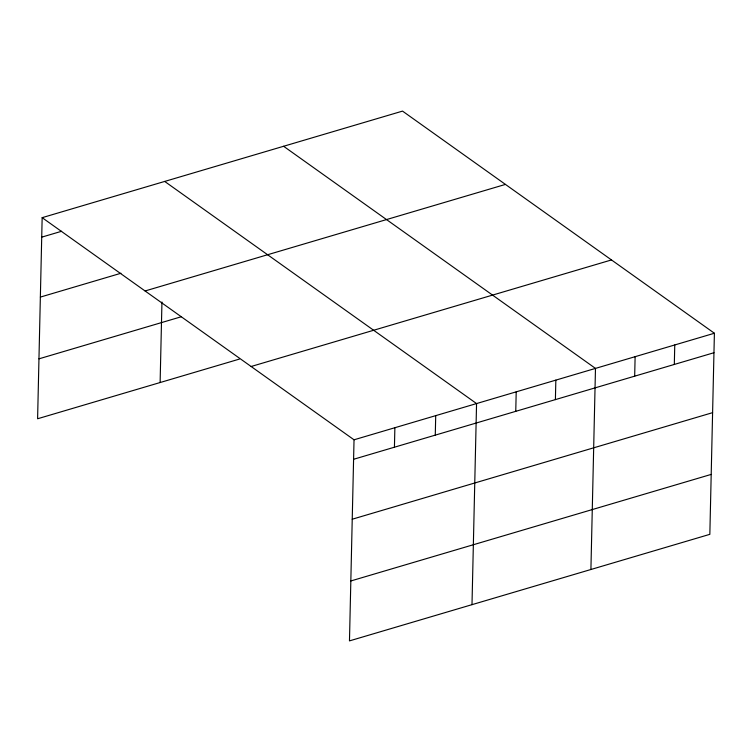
<?xml version="1.0" encoding="UTF-8"?>
<svg xmlns="http://www.w3.org/2000/svg" width="752" height="752" viewBox="0 0 752 752"><rect width="100%" height="100%" fill="white"/><g stroke="black" fill="none" stroke-linecap="round" stroke-linejoin="round"><path stroke-width="1.13" d="M42.159 217.666L354.032 439.798L349.473 640.892L709.841 534.334L714.4 333.239L402.527 111.108L42.159 217.666L37.6 418.761L239.409 359.089M160.12 382.533L161.953 302.022M394.433 447.214L394.875 427.719M435.276 435.135L435.718 415.64M471.993 604.664L476.561 403.57L164.688 181.429M515.759 411.335L516.201 391.848M555.399 399.613L555.841 380.127M590.912 569.499L595.481 368.405L283.607 146.273M634.679 376.169L635.12 356.683M674.318 364.447L674.76 344.961M41.717 237.153L61.589 231.278M40.364 297.087L120.94 273.258M145.08 290.968L505.447 184.409M38.963 358.836L181.307 316.742M251.121 366.497L611.479 259.938M354.032 439.798L714.4 333.239M353.59 459.284L713.958 352.726M352.237 519.218L712.595 412.66M350.827 580.967L711.195 474.409"/></g></svg>
